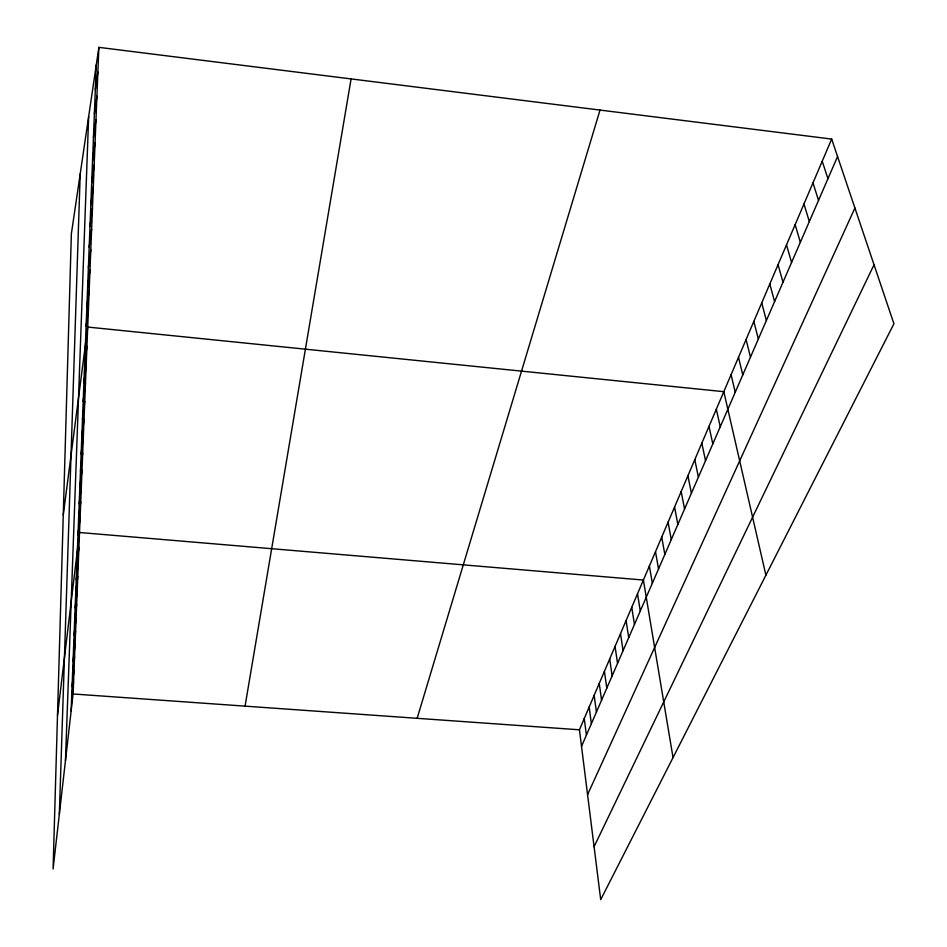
<?xml version="1.0" encoding="UTF-8"?>
<svg xmlns="http://www.w3.org/2000/svg" width="947" height="947" viewBox="0 0 947 947"><rect width="100%" height="100%" fill="white"/><g stroke="black" fill="none" stroke-linecap="round" stroke-linejoin="round"><path stroke-width="1.42" d="M59.33 814.313L80.199 173.976M65.461 760.666L88.651 116.647M71.132 711.019L96.286 64.858M98.867 47.35L71.356 233.909L53.079 868.991L73.085 693.973L98.867 47.35L831.679 139.067L893.921 323.767L600.706 899.65L579.446 729.794L831.679 139.067M72.079 686.658L74.055 669.505M71.605 698.945L73.558 681.852M73.57 648.399L75.582 631.093M73.061 661.385L75.062 644.126M72.564 674.146L74.553 656.934M75.144 607.915L77.204 590.455M74.612 621.67L76.66 604.257M74.079 635.165L76.115 617.799M76.814 565.016L78.921 547.425M76.245 579.6L78.341 562.045M75.689 593.899L77.772 576.392M78.589 519.465L80.744 501.744M77.985 534.948L80.128 517.275M57.507 715.222L79.524 532.498L643.38 580.038L673.033 757.612M79.832 487.504L82.022 469.724M79.205 503.65L81.383 485.906M81.134 454.169L83.36 436.33M80.471 471.002L82.685 453.199M82.484 419.367L84.745 401.492M81.797 436.958L84.046 419.095M83.904 383.014L86.201 365.104M83.182 401.398L85.467 383.499M63.271 515.026L87.716 327.058L723.816 391.679L765.898 575.208M84.638 364.216L86.946 346.294M86.852 307.183L89.219 289.249M86.106 326.289L88.462 308.367M87.609 287.628L90.001 269.717M89.184 247.191L91.61 229.292M88.391 267.646L90.794 249.736M90.001 226.262L92.451 208.387M90.841 204.836L93.303 186.997M91.693 182.901L94.167 165.098M93.457 137.41L95.978 119.701M92.569 160.434L95.067 142.677M94.38 113.829L96.925 96.18M95.327 89.645L97.884 72.067M245.06 706.142L351.088 78.921M417.154 718.311L600.019 110.065M581.517 746.39L837.562 156.527M587.566 794.651L854.916 208.009M594.077 846.713L874.034 264.746M73.085 693.973L579.446 729.794M822.221 161.215L827.938 178.711M812.988 182.842L818.528 200.385M803.956 203.996L809.33 221.562M795.137 224.664L800.357 242.254M786.507 244.871L791.574 262.485M778.067 264.639L782.991 282.253M769.804 283.97L774.587 301.596M761.731 302.886L766.372 320.524M753.824 321.4L758.334 339.038M746.082 339.523L750.474 357.161M738.506 357.279L742.779 374.894M731.084 374.657L735.239 392.271M716.323 409.211L720.253 426.789M708.995 426.375L712.807 443.93M701.822 443.184L705.527 460.716M694.79 459.638L698.389 477.146M687.913 475.761L691.405 493.233M681.165 491.564L684.563 509.001M674.56 507.047L677.851 524.449M668.073 522.223L671.281 539.589M661.716 537.103L664.841 554.433M655.49 551.687L658.532 568.981M649.382 565.998L652.329 583.245M637.509 593.805L640.302 610.969M631.732 607.323L634.454 624.44M626.074 620.593L628.713 637.662M620.51 633.614L623.079 650.636M615.053 646.399L617.551 663.374M609.69 658.958L612.129 675.874M604.423 671.293L606.79 688.149M599.25 683.403L601.558 700.212M594.16 695.299L596.421 712.061M589.176 706.995L591.366 723.709M584.263 718.489L586.394 735.144"/></g></svg>
